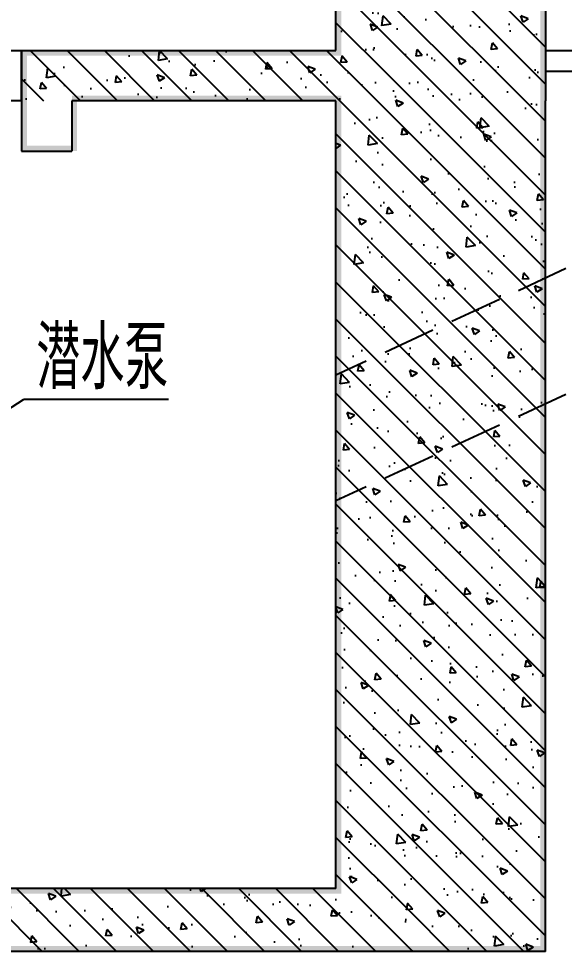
# Model space of a CAD drawing. Extents: x -316592 to 60787, y -138940 to -60306.
# Drawn here: x 1540 to 4144, y -102454 to -98002 of the extents above; entities that cross this region are included whole.
import ezdxf

# ---------------------------------------------------------------- set-up
doc = ezdxf.new("R2010")
doc.units = 0
doc.header["$LTSCALE"] = 1000
doc.header["$MEASUREMENT"] = 0
doc.linetypes.add('DASH', pattern=[0.35, 0.25, -0.1])
doc.linetypes.add('DASHED', pattern=[0.35, 0.25, -0.1])
for name, color, linetype in [('---GPS_废水管_DN', 74, 'Continuous'), ('PUB_HATCH', 246, 'Continuous'), ('PUB_WALL', 9, 'Continuous'), ('WALL', 8, 'Continuous'), ('WINDOW', 8, 'Continuous')]:
    doc.layers.add(name, color=color, linetype=linetype)
doc.styles.add('HZ', font='HZTXT_E.SHX', dxfattribs={"width": 0.7, "bigfont": 'HZTXT.SHX'})
pattern_1 = [(135, (59427.77, -16686.73), (88.38835, 88.38835), []), (130, (59427.77, -16686.73), (-358.6301, -31.3761), [37.5, -412.5]), (185, (59427.77, -16686.73), (69.3757, 376.0961), [30, -330]), (79.5486, (59397.88, -16689.35), (-289.2547, 344.7198), [31.8701, -350.571]), (133.8158, (59427.77, -16586.73), (-533.6205, -82.7595), [56.25, -618.75]), (83.3644, (59383.3, -16593.63), (-467.3314, 487.059), [47.8051, -525.8565]), (188.8158, (59427.77, -16586.73), (-467.331, 487.0593), [45, -495]), (159, (59377.77, -16611.73), (-298.4535, -201.30945), [37.5, -412.5]), (214, (59377.77, -16611.73), (-121.6577, 362.575), [30, -330]), (108.5486, (59352.9, -16628.5), (-420.1113, 161.2652), [31.8701, -350.571]), (142.5, (59427.77, -16686.73), (-6.07993, 166.44693), [0, -326, 0, -335, 0, -331.25]), (172.5, (59427.77, -16686.73), (-131.53477, 197.20586), [0, -191, 0, -318.5, 0, -126.25]), (212.5, (59539.27, -16686.73), (-266.91122, -11.27744), [0, -125, 0, -390, 0, -517.5]), (222.5, (59589.27, -16686.73), (-291.5931, 50.0525), [0, -162.5, 0, -259, 0, -367.5])]

msp = doc.modelspace()

# ---------------------------------------------------------------- hatches: boundary and pattern name
at = {"layer": 'PUB_HATCH'}
h = msp.add_hatch(dxfattribs=at)
h.set_pattern_fill('钢筋混凝土', color=256, scale=50, style=0)
h.set_pattern_definition(pattern_1)
h.paths.add_polyline_path([(3079.1, -98178.8), (3054.1, -98153.8), (3054.1, -94854.6), (4054.1, -94854.6), (4054.1, -98393.8), (4029.1, -98393.8), (3387.4, -98313.8)])
h = msp.add_hatch(dxfattribs=at)
h.set_pattern_fill('钢筋混凝土', color=256, scale=50, style=0)
h.set_pattern_definition(pattern_1)
h.paths.add_polyline_path([(3079.1, -98368.8), (3054.1, -98393.8), (1554.1, -98393.8), (1554.1, -98153.8), (3054.1, -98153.8), (3079.1, -98178.8), (3387.4, -98313.8)])
h = msp.add_hatch(dxfattribs=at)
h.set_pattern_fill('钢筋混凝土', color=256, scale=50, style=0)
h.set_pattern_definition(pattern_1)
h.paths.add_polyline_path([(4029.1, -102428.8), (3079.1, -102178.8), (3054.1, -102153.8), (3054.1, -98393.8), (3079.1, -98368.8), (3387.4, -98313.8), (4029.1, -98393.8), (4054.1, -98393.8), (4054.1, -102453.8)])
h = msp.add_hatch(dxfattribs=at)
h.set_pattern_fill('钢筋混凝土', color=256, scale=50, style=0)
h.set_pattern_definition(pattern_1)
h.paths.add_polyline_path([(3079.1, -102178.8), (4029.1, -102428.8), (4054.1, -102453.8), (-3445.9, -102453.8), (-3420.9, -102428.8), (-2870.9, -102178.8), (-2845.9, -102153.8), (3054.1, -102153.8)])
at = {"layer": 'PUB_WALL'}
for points in [[(3054.1, -98153.8), (3054.1, -94854.6), (3079.1, -94879.6), (3079.1, -98178.8)], [(4054.1, -94854.6), (4054.1, -98393.8), (4029.1, -98393.8), (4029.1, -94879.6)], [(1554.1, -98393.8), (1554.1, -98153.8), (1579.1, -98178.8), (1579.1, -98368.8)], [(1554.1, -98153.8), (3054.1, -98153.8), (3079.1, -98178.8), (1579.1, -98178.8)], [(1554.1, -98153.8), (1554.1, -98633.8), (1579.1, -98612.2), (1579.1, -98178.8)], [(3054.1, -98393.8), (1794.1, -98393.8), (1794.1, -98368.8), (3079.1, -98368.8)], [(1794.1, -98393.8), (1794.1, -98610.6), (1819.1, -98633.8), (1819.1, -98368.8)], [(3054.1, -102153.8), (3054.1, -98393.8), (3079.1, -98368.8), (3079.1, -102178.8)], [(4054.1, -102453.8), (4054.1, -98393.8), (4029.1, -98393.8), (4029.1, -102428.8)], [(1554.1, -98633.8), (1819.1, -98633.8), (1818.5, -98608.8), (1579.1, -98608.8)], [(3054.1, -102153.8), (-2845.9, -102153.8), (-2870.9, -102178.8), (3079.1, -102178.8)], [(4054.1, -102453.8), (-3445.9, -102453.8), (-3420.9, -102428.8), (4029.1, -102428.8)]]:
    msp.add_hatch(color=256, dxfattribs=at).paths.add_polyline_path(points)

# ---------------------------------------------------------------- linework, layer by layer
at = {"layer": '---GPS_废水管_DN'}
for p in [(832.7, -100283.7), (2254.3, -99820.4)]:
    msp.add_line(p, (1563.3, -99820.4), dxfattribs=at)
for points in [[(4054.1, -98153.8), (5054.1, -98153.8), (5054.1, -98253.8)], [(4954.1, -98253.8), (4054.1, -98253.8)]]:
    msp.add_lwpolyline(points)
at = {"layer": 'WALL'}
for p, q in [((3054.1, -98153.8), (3054.1, -94854.6)), ((4054.1, -94854.6), (4054.1, -98393.8)), ((1554.1, -98393.8), (1554.1, -98153.8)), ((1554.1, -98153.8), (3054.1, -98153.8)), ((1554.1, -98153.8), (1554.1, -98633.8)), ((3054.1, -98393.8), (1794.1, -98393.8)), ((1794.1, -98393.8), (1794.1, -98633.8)), ((3054.1, -102153.8), (3054.1, -98393.8)), ((4054.1, -102453.8), (4054.1, -98393.8)), ((1554.1, -98633.8), (1794.1, -98633.8)), ((3054.1, -102153.8), (-2845.9, -102153.8)), ((4054.1, -102453.8), (-3445.9, -102453.8))]:
    msp.add_line(p, q, dxfattribs=at)
at = {"layer": 'WINDOW', "linetype": 'DASHED'}
for p, q in [((-45.9, -98153.8), (1554.1, -98153.8)), ((1554.1, -98393.8), (-45.9, -98393.8))]:
    msp.add_line(p, q, dxfattribs=at)
at = {"layer": 'WINDOW', "color": 3, "linetype": 'DASH'}
for p, q in [((5104.1, -98753.8), (3054.1, -99703.8)), ((5104.1, -99353.8), (3054.1, -100303.8))]:
    msp.add_line(p, q, dxfattribs=at)

# ---------------------------------------------------------------- texts
at = {"layer": '---GPS_废水管_DN', "style": 'HZ', "width": 0.7}
msp.add_text('潜水泵', height=300, dxfattribs=at).set_placement((1624.3, -99770.4))

doc.saveas('drawing.dxf')
